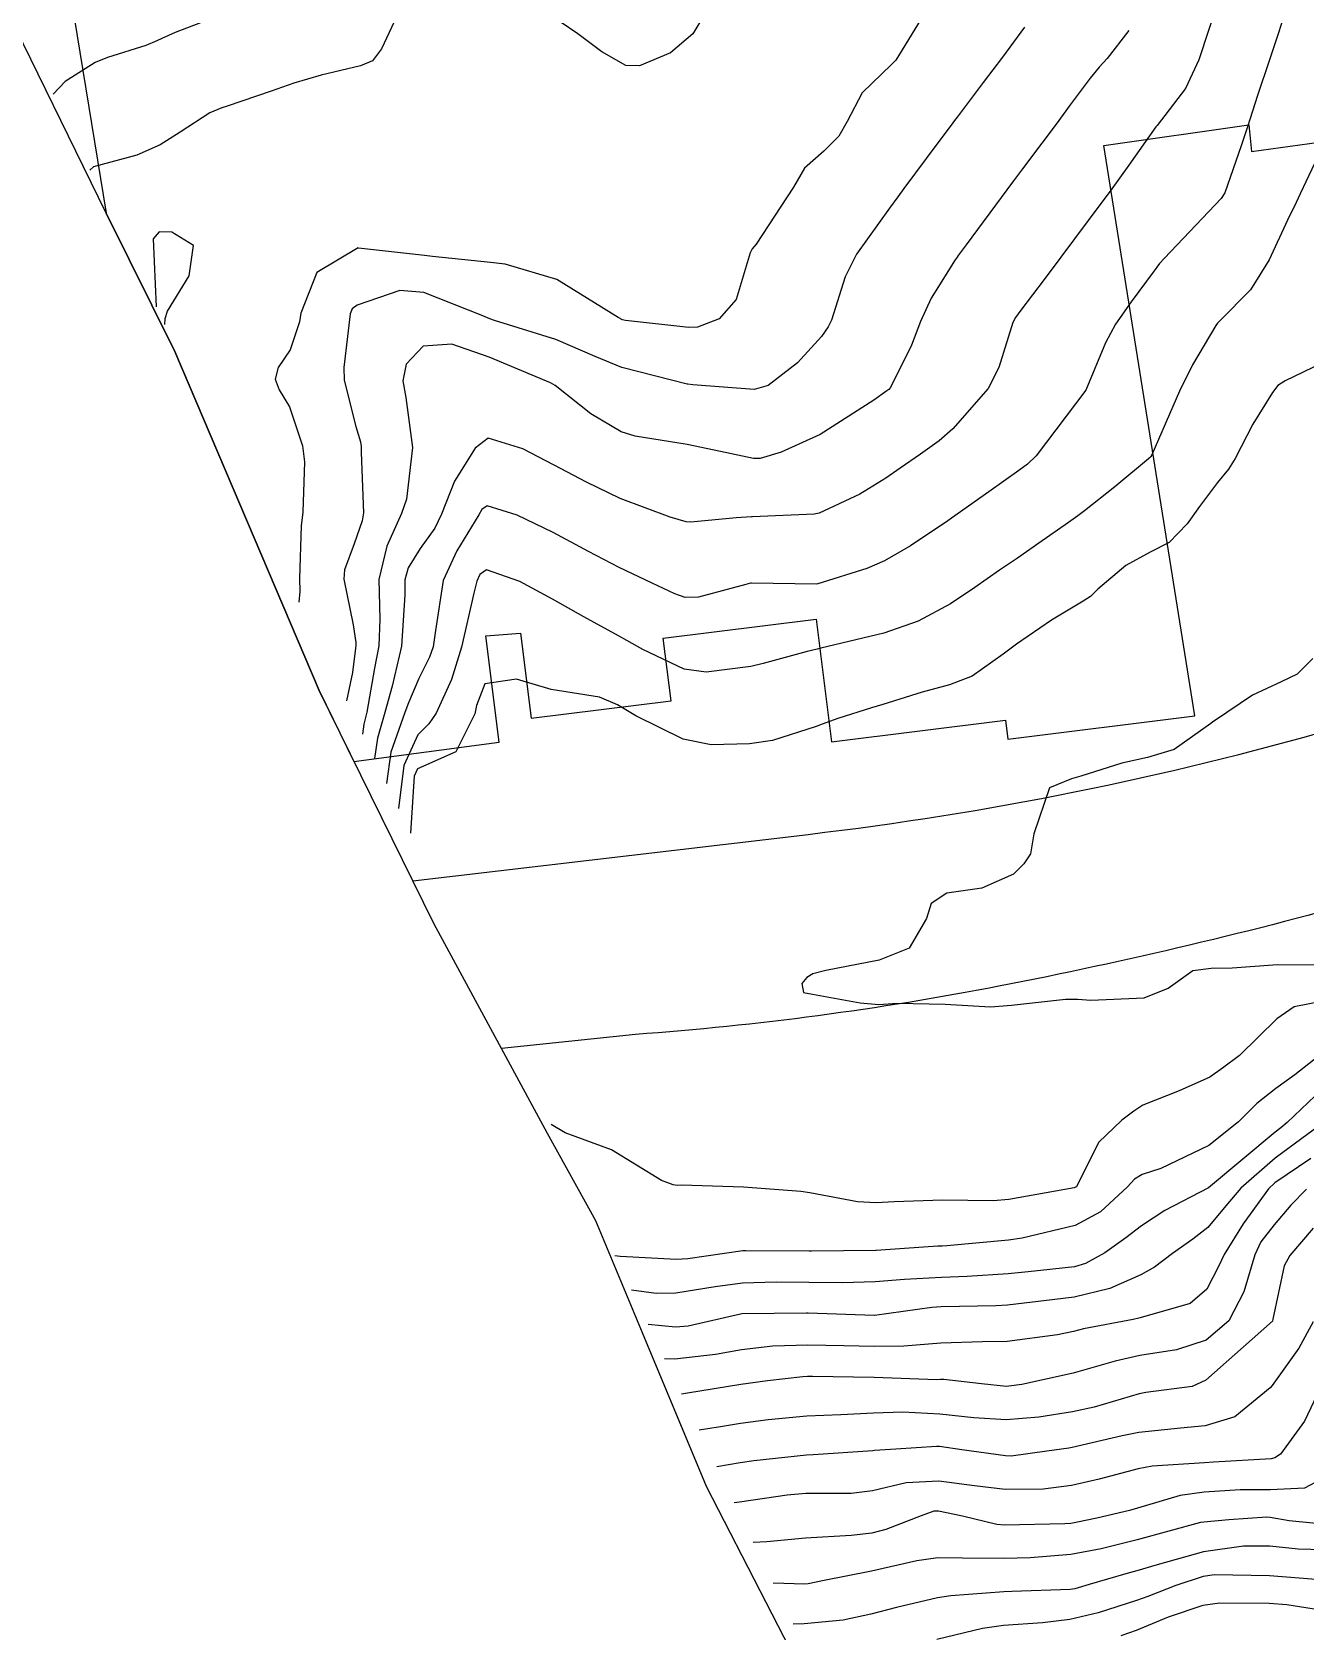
# Model space of a CAD drawing. Header units: metres. Extents: x 318500 to 325275, y 7408834 to 7428799.
# Drawn here: x 321693.97 to 321732.34, y 7422754.92 to 7422803.13 of the extents above; entities that cross this region are included whole.
import ezdxf

# ---------------------------------------------------------------- set-up
doc = ezdxf.new("R2010")
doc.units = ezdxf.units.M
doc.header["$MEASUREMENT"] = 0
for name, color, linetype in [('Area', 45, 'Continuous'), ('Curvas de Nivel 1m', 11, 'Continuous'), ('Curvas de Nivel 5m', 15, 'Continuous'), ('Edificações', 30, 'Continuous'), ('Vias Primárias', 230, 'Continuous')]:
    doc.layers.add(name, color=color, linetype=linetype)

msp = doc.modelspace()

# ---------------------------------------------------------------- linework, layer by layer
at = {"layer": 'Area'}
msp.add_lwpolyline([(321721.496, 7422745.285), (321714.305, 7422759.273), (321712.377, 7422763.904), (321710.966, 7422767.281), (321709.513, 7422769.917), (321706.084, 7422776.247), (321702.621, 7422783.276), (321698.276, 7422793.495), (321696.202, 7422797.662), (321693.019, 7422804.184)], dxfattribs=at)
at = {"layer": 'Curvas de Nivel 1m', "flags": 128}
for points, elevation in [([(321729.742, 7422804.126), (321729.143, 7422802.291), (321728.741, 7422801.423), (321727.884, 7422800.309), (321727.869, 7422800.291), (321727.849, 7422800.263), (321727.036, 7422799.114), (321726.465, 7422798.324), (321726.192, 7422797.951), (321725.811, 7422797.439), (321724.983, 7422796.342), (321724.476, 7422795.664), (321723.776, 7422794.742), (321723.616, 7422794.519), (321723.535, 7422794.364), (321723.11, 7422793.009), (321722.788, 7422792.374), (321721.728, 7422791.167), (321721.314, 7422790.804), (321720.754, 7422790.4), (321720.144, 7422789.976), (321719.709, 7422789.674), (321718.926, 7422789.197), (321717.693, 7422788.62), (321717.542, 7422788.592), (321715.691, 7422788.513), (321715.654, 7422788.507), (321715.193, 7422788.475), (321713.825, 7422788.352), (321713.688, 7422788.359), (321713.204, 7422788.497), (321711.698, 7422789.062), (321710.683, 7422789.557), (321709.713, 7422790.069), (321708.762, 7422790.56), (321707.723, 7422790.881), (321707.327, 7422790.576), (321706.71, 7422789.58), (321706.317, 7422788.591), (321706.108, 7422788.169), (321705.674, 7422787.551), (321705.304, 7422786.967), (321705.211, 7422786.607), (321705.211, 7422786.162), (321705.106, 7422784.608), (321704.828, 7422783.406), (321704.603, 7422782.615), (321704.381, 7422781.836), (321704.29, 7422781.22)], 791), ([(321699.89, 7422803.724), (321698.287, 7422803.107), (321697.882, 7422802.927), (321697.737, 7422802.856), (321697.399, 7422802.715), (321696.243, 7422802.357), (321695.872, 7422802.208), (321694.969, 7422801.638), (321694.61, 7422801.25)], 796), ([(321720.77, 7422803.523), (321720.084, 7422802.408), (321720.005, 7422802.282), (321719.876, 7422802.149), (321718.995, 7422801.291), (321718.545, 7422800.43), (321718.292, 7422799.984), (321717.836, 7422799.536), (321717.252, 7422799.026), (321716.92, 7422798.453), (321715.803, 7422796.729), (321715.682, 7422796.591), (321715.62, 7422796.472), (321715.192, 7422795.063), (321714.682, 7422794.481), (321714.028, 7422794.225), (321713.766, 7422794.215), (321711.86, 7422794.427), (321711.769, 7422794.45), (321711.638, 7422794.522), (321709.787, 7422795.665), (321708.233, 7422796.126), (321707.794, 7422796.178), (321706.037, 7422796.355), (321705.797, 7422796.386), (321703.816, 7422796.613), (321703.8, 7422796.615), (321702.555, 7422795.876), (321702.069, 7422794.647), (321702.028, 7422794.386), (321701.753, 7422793.548), (321701.388, 7422793.013), (321701.304, 7422792.657), (321701.423, 7422792.341), (321701.732, 7422791.824), (321702.123, 7422790.646), (321702.187, 7422790.172), (321702.134, 7422788.646), (321702.088, 7422788.242), (321702.03, 7422786.646), (321702.041, 7422786.261), (321702.01, 7422785.94)], 794), ([(321723.889, 7422803.275), (321723.22, 7422802.37), (321722.642, 7422801.605), (321721.853, 7422800.558), (321721.78, 7422800.462), (321721.728, 7422800.391), (321720.923, 7422799.31), (321720.251, 7422798.406), (321720.068, 7422798.157), (321719.814, 7422797.817), (321718.822, 7422796.425), (321718.477, 7422795.743), (321718.068, 7422794.436), (321717.97, 7422794.234), (321717.763, 7422793.948), (321717.048, 7422793.153), (321716.16, 7422792.464), (321715.739, 7422792.347), (321713.894, 7422792.488), (321713.74, 7422792.507), (321713.719, 7422792.512), (321711.747, 7422793.012), (321710.944, 7422793.34), (321709.76, 7422793.858), (321707.91, 7422794.426), (321707.769, 7422794.479), (321707.557, 7422794.573), (321705.78, 7422795.271), (321705.057, 7422795.335), (321703.774, 7422794.892), (321703.621, 7422794.783), (321703.561, 7422794.632), (321703.37, 7422793.009), (321703.381, 7422792.634), (321703.726, 7422791.236), (321703.869, 7422790.775), (321703.891, 7422790.627), (321703.895, 7422790.45), (321703.964, 7422788.626), (321703.92, 7422788.392), (321703.676, 7422787.697), (321703.385, 7422786.912), (321703.369, 7422786.633), (321703.646, 7422785.252), (321703.733, 7422784.721), (321703.731, 7422784.629), (321703.719, 7422784.548), (321703.628, 7422783.812), (321703.45, 7422782.96)], 793), ([(321727.031, 7422803.176), (321726.376, 7422802.325), (321726.14, 7422802.064), (321725.871, 7422801.739), (321725.268, 7422800.929), (321724.838, 7422800.345), (321724.414, 7422799.779), (321723.83, 7422798.997), (321723.553, 7422798.635), (321723.354, 7422798.367), (321722.129, 7422796.71), (321721.89, 7422796.389), (321721.853, 7422796.335), (321721.798, 7422796.254), (321721.077, 7422795.1), (321720.753, 7422794.4), (321720.477, 7422793.686), (321719.852, 7422792.409), (321719.8, 7422792.349), (321719.739, 7422792.305), (321719.346, 7422792.025), (321717.726, 7422790.993), (321716.554, 7422790.457), (321715.915, 7422790.269), (321715.717, 7422790.267), (321714.72, 7422790.48), (321713.722, 7422790.686), (321712.15, 7422790.939), (321711.726, 7422791.071), (321710.812, 7422791.615), (321709.739, 7422792.47), (321709.6, 7422792.551), (321707.751, 7422793.32), (321706.626, 7422793.718), (321705.756, 7422793.654), (321705.246, 7422793.109), (321705.147, 7422792.609), (321705.238, 7422792.111), (321705.438, 7422790.604), (321705.257, 7422789.046), (321705.112, 7422788.609), (321704.661, 7422787.63), (321704.424, 7422786.619), (321704.456, 7422785.426), (321704.42, 7422784.618), (321704.298, 7422783.952), (321704.058, 7422782.623), (321703.973, 7422782.255), (321703.93, 7422781.96)], 792), ([(321732.724, 7422799.354), (321732.199, 7422798.246), (321732.074, 7422797.991), (321731.812, 7422797.454), (321731.259, 7422796.258), (321730.699, 7422795.354), (321729.772, 7422794.42), (321729.702, 7422794.35), (321729.653, 7422794.282), (321728.955, 7422793.089), (321728.558, 7422792.298), (321727.721, 7422790.377), (321727.7, 7422790.331), (321727.682, 7422790.31), (321726.61, 7422789.418), (321725.695, 7422788.693), (321725.49, 7422788.536), (321725.216, 7422788.337), (321724.316, 7422787.715), (321723.674, 7422787.268), (321723.137, 7422786.899), (321722.387, 7422786.379), (321721.655, 7422785.887), (321720.685, 7422785.364), (321719.646, 7422785.005), (321717.75, 7422784.547), (321717.641, 7422784.52), (321717.337, 7422784.445), (321716.01, 7422784.089), (321715.633, 7422784), (321714.291, 7422783.823), (321713.631, 7422783.919), (321712.378, 7422784.509), (321711.904, 7422784.778), (321711.644, 7422784.921), (321710.606, 7422785.492), (321709.655, 7422786.027), (321708.674, 7422786.56), (321707.665, 7422786.913), (321707.467, 7422786.769), (321707.376, 7422786.574), (321707.29, 7422786.209), (321706.921, 7422784.581), (321706.61, 7422783.601), (321706.157, 7422782.592), (321705.93, 7422782.271), (321705.6, 7422781.937), (321705.178, 7422781.014), (321705.02, 7422779.72)], 789), ([(321697.97, 7422794.31), (321697.981, 7422794.493), (321698.05, 7422794.706), (321698.703, 7422795.78), (321698.84, 7422796.694), (321698.186, 7422797.087), (321697.804, 7422797.097), (321697.62, 7422796.894), (321697.71, 7422794.84)], 794), ([(321732.847, 7422793.146), (321731.745, 7422792.61), (321731.528, 7422792.469), (321731.363, 7422792.256), (321730.769, 7422791.303), (321730.234, 7422790.272), (321730.04, 7422789.95), (321729.709, 7422789.547), (321729.164, 7422788.822), (321728.786, 7422788.294), (321728.245, 7422787.738), (321727.677, 7422787.446), (321726.945, 7422787.043), (321726.098, 7422786.326), (321725.877, 7422786.108), (321725.656, 7422785.967), (321724.704, 7422785.398), (321723.643, 7422784.673), (321723.245, 7422784.366), (321722.305, 7422783.705), (321721.626, 7422783.446), (321720.802, 7422783.219), (321719.617, 7422782.852), (321719.278, 7422782.752), (321718.258, 7422782.43), (321717.786, 7422782.259), (321717.606, 7422782.19), (321716.293, 7422781.766), (321715.598, 7422781.661), (321714.439, 7422781.64), (321713.6, 7422781.803), (321712.17, 7422782.512), (321711.615, 7422782.839), (321711.078, 7422783.068), (321709.621, 7422783.304), (321708.574, 7422783.612), (321707.624, 7422783.475), (321707.368, 7422782.82), (321707.314, 7422782.574), (321706.748, 7422781.428), (321705.585, 7422780.913), (321705.489, 7422780.693), (321705.38, 7422778.97)], 788), ([(321732.581, 7422784.241), (321732.11, 7422783.768), (321731.629, 7422783.532), (321730.757, 7422783.129), (321729.611, 7422782.361), (321729.564, 7422782.328), (321729.501, 7422782.282), (321728.401, 7422781.495), (321727.594, 7422781.249), (321726.825, 7422781.084), (321725.585, 7422780.691), (321725.306, 7422780.613), (321724.639, 7422780.344), (321724.171, 7422778.956), (321724.068, 7422778.352), (321723.863, 7422778.048), (321723.551, 7422777.734), (321722.603, 7422777.316), (321721.542, 7422777.163), (321721.078, 7422776.854), (321720.933, 7422776.396), (321720.412, 7422775.506), (321719.511, 7422775.144), (321717.903, 7422774.831), (321717.504, 7422774.727), (321717.321, 7422774.624), (321717.176, 7422774.445), (321717.227, 7422774.174), (321717.497, 7422774.115), (321718.936, 7422773.86), (321719.494, 7422773.806), (321720.049, 7422773.85), (321721.494, 7422773.817), (321722.859, 7422773.734), (321723.494, 7422773.787), (321725.125, 7422773.965), (321725.496, 7422773.964), (321725.885, 7422773.937), (321727.497, 7422774.004), (321728.217, 7422774.299), (321728.964, 7422774.833), (321729.509, 7422774.906), (321730.147, 7422774.908), (321731.518, 7422775.014), (321732.753, 7422775.003)], 787), ([(321733.507, 7422774.027), (321732.012, 7422773.736), (321731.497, 7422773.378), (321730.37, 7422772.267), (321729.86, 7422771.888), (321729.47, 7422771.618), (321728.552, 7422771.205), (321727.457, 7422770.775), (321727.18, 7422770.587), (321726.823, 7422770.316), (321726.121, 7422769.645), (321725.467, 7422768.33), (321725.452, 7422768.307), (321725.429, 7422768.296), (321725.381, 7422768.282), (321723.416, 7422767.927), (321722.94, 7422767.892), (321721.415, 7422767.905), (321719.96, 7422767.859), (321719.414, 7422767.828), (321718.853, 7422767.857), (321717.417, 7422768.131), (321717.145, 7422768.172), (321715.418, 7422768.296), (321713.545, 7422768.362), (321713.419, 7422768.354), (321713.294, 7422768.367), (321712.948, 7422768.497), (321711.434, 7422769.424), (321710.041, 7422769.941), (321709.62, 7422770.19)], 787), ([(321732.741, 7422772.237), (321732.032, 7422771.684), (321731.465, 7422771.27), (321730.89, 7422770.827), (321730.334, 7422770.267), (321729.443, 7422769.558), (321727.992, 7422768.858), (321727.434, 7422768.677), (321727.2, 7422768.544), (321726.992, 7422768.314), (321726.18, 7422767.561), (321725.412, 7422767.143), (321723.814, 7422766.762), (321723.403, 7422766.707), (321721.547, 7422766.533), (321721.401, 7422766.526), (321721.27, 7422766.522), (321719.7, 7422766.407), (321719.418, 7422766.392), (321719.4, 7422766.39), (321717.467, 7422766.371), (321717.399, 7422766.372), (321715.485, 7422766.382), (321715.399, 7422766.382), (321713.737, 7422766.144), (321713.394, 7422766.118), (321711.699, 7422766.212), (321711.54, 7422766.23)], 786), ([(321732.888, 7422770.236), (321732.061, 7422769.626), (321731.439, 7422769.174), (321730.404, 7422768.265), (321729.954, 7422767.74), (321729.412, 7422767.086), (321728.963, 7422766.73), (321728.35, 7422766.296), (321727.805, 7422765.892), (321727.39, 7422765.658), (321726.457, 7422765.246), (321725.38, 7422764.982), (321724.804, 7422764.913), (321723.376, 7422764.742), (321723.019, 7422764.722), (321721.374, 7422764.689), (321721.098, 7422764.669), (321719.37, 7422764.431), (321719.351, 7422764.43), (321717.371, 7422764.497), (321717.314, 7422764.498), (321715.37, 7422764.48), (321715.325, 7422764.47), (321713.745, 7422764.105), (321713.364, 7422764.075), (321712.54, 7422764.16)], 784), ([(321732.515, 7422769.164), (321731.432, 7422768.429), (321731.241, 7422768.253), (321730.482, 7422767.196), (321729.903, 7422766.272), (321729.741, 7422765.929), (321729.384, 7422765.22), (321728.876, 7422764.789), (321727.371, 7422764.356), (321727.334, 7422764.347), (321727.158, 7422764.312), (321725.669, 7422764.025), (321725.366, 7422763.953), (321724.879, 7422763.851), (321723.363, 7422763.648), (321722.625, 7422763.634), (321721.362, 7422763.595), (321720.253, 7422763.509), (321719.361, 7422763.494), (321718.446, 7422763.513), (321717.356, 7422763.535), (321716.305, 7422763.507), (321715.354, 7422763.399), (321714.569, 7422763.26), (321713.349, 7422763.11), (321713.04, 7422763.12)], 783), ([(321732.391, 7422768.24), (321731.914, 7422767.753), (321731.414, 7422767.166), (321731.014, 7422766.648), (321730.826, 7422766.259), (321730.499, 7422765.147), (321730.048, 7422764.27), (321729.364, 7422763.69), (321728.464, 7422763.396), (321727.359, 7422763.221), (321726.624, 7422763.051), (321725.354, 7422762.689), (321723.808, 7422762.353), (321723.412, 7422762.296), (321723.349, 7422762.291), (321722.595, 7422762.371), (321721.46, 7422762.497), (321721.351, 7422762.501), (321721.246, 7422762.496), (321719.351, 7422762.559), (321717.493, 7422762.588), (321717.342, 7422762.591), (321717.201, 7422762.584), (321716.139, 7422762.458), (321715.339, 7422762.346), (321713.73, 7422762.092), (321713.55, 7422762.06)], 782), ([(321732.584, 7422767.067), (321731.888, 7422766.245), (321731.716, 7422765.926), (321731.371, 7422764.317), (321731.362, 7422764.259), (321729.352, 7422762.485), (321728.939, 7422762.286), (321727.546, 7422762.108), (321727.346, 7422762.067), (321725.992, 7422761.672), (321725.338, 7422761.523), (321724.317, 7422761.363), (321723.334, 7422761.289), (321722.363, 7422761.346), (321721.336, 7422761.458), (321720.224, 7422761.514), (321719.336, 7422761.486), (321718.351, 7422761.44), (321717.33, 7422761.397), (321716.158, 7422761.287), (321715.327, 7422761.172), (321714.723, 7422761.079), (321714.08, 7422760.97)], 781), ([(321732.799, 7422762.236), (321732.332, 7422761.243), (321731.601, 7422760.247), (321731.432, 7422760.135), (321731.318, 7422760.114), (321729.584, 7422760.008), (321729.316, 7422759.993), (321727.733, 7422759.884), (321727.312, 7422759.808), (321726.134, 7422759.495), (321725.305, 7422759.309), (321724.45, 7422759.195), (321723.302, 7422759.187), (321722.379, 7422759.298), (321721.306, 7422759.441), (321720.319, 7422759.386), (321719.301, 7422759.142), (321718.658, 7422759.061), (321717.299, 7422759.062), (321716.729, 7422759.018), (321715.295, 7422758.805), (321715.14, 7422758.78)], 779), ([(321733.313, 7422759.752), (321732.324, 7422759.221), (321731.304, 7422759.173), (321730.388, 7422759.18), (321729.302, 7422759.107), (321728.584, 7422759.008), (321727.295, 7422758.626), (321727.05, 7422758.556), (321726.068, 7422758.322), (321725.431, 7422758.186), (321725.288, 7422758.161), (321725.102, 7422758.146), (321723.287, 7422758.108), (321723.051, 7422758.127), (321722.021, 7422758.379), (321721.292, 7422758.534), (321721.153, 7422758.53), (321720.774, 7422758.395), (321719.707, 7422757.984), (321719.285, 7422757.871), (321718.659, 7422757.795), (321717.283, 7422757.723), (321716.125, 7422757.608), (321715.71, 7422757.59)], 778), ([(321733.289, 7422758.103), (321731.868, 7422758.244), (321731.291, 7422758.345), (321731.192, 7422758.351), (321730.05, 7422758.269), (321729.289, 7422758.203), (321729.193, 7422758.186), (321727.284, 7422757.667), (321726.203, 7422757.398), (321725.279, 7422757.221), (321724.053, 7422757.124), (321723.277, 7422757.104), (321722.017, 7422757.118), (321721.277, 7422757.129), (321720.642, 7422757.03), (321719.273, 7422756.72), (321717.799, 7422756.432), (321717.364, 7422756.343), (321717.268, 7422756.336), (321716.31, 7422756.36)], 777), ([(321733.281, 7422757.358), (321732.14, 7422757.382), (321731.282, 7422757.472), (321730.492, 7422757.472), (321729.28, 7422757.308), (321727.891, 7422756.916), (321727.274, 7422756.733), (321726.943, 7422756.643), (321725.839, 7422756.324), (321725.404, 7422756.192), (321725.268, 7422756.171), (321723.508, 7422756.115), (321723.266, 7422756.105), (321721.664, 7422755.984), (321721.263, 7422755.924), (321720.033, 7422755.627), (321719.255, 7422755.422), (321718.426, 7422755.249), (321717.25, 7422755.134), (321716.91, 7422755.13)], 776), ([(321733.259, 7422755.476), (321731.795, 7422755.711), (321731.262, 7422755.748), (321729.771, 7422755.763), (321729.261, 7422755.693), (321728.214, 7422755.337), (321727.249, 7422754.938), (321726.792, 7422754.769)], 774)]:
    msp.add_lwpolyline(points, dxfattribs=dict(at, elevation=elevation))
at = {"layer": 'Curvas de Nivel 5m', "flags": 128}
for points, elevation in [([(321731.899, 7422804.176), (321731.26, 7422802.259), (321730.915, 7422801.213), (321730.606, 7422800.269), (321730.418, 7422799.695), (321729.922, 7422798.278), (321729.818, 7422798.105), (321728.105, 7422796.305), (321727.96, 7422796.145), (321727.794, 7422795.928), (321727.101, 7422794.996), (321726.632, 7422794.321), (321726.33, 7422793.755), (321725.74, 7422792.33), (321724.241, 7422790.352), (321723.973, 7422790.099), (321723.713, 7422789.902), (321722.817, 7422789.26), (321721.691, 7422788.472), (321721.645, 7422788.437), (321721.576, 7422788.391), (321720.447, 7422787.634), (321719.672, 7422787.185), (321719.13, 7422786.956), (321717.661, 7422786.487), (321717.621, 7422786.481), (321715.661, 7422786.51), (321715.626, 7422786.505), (321715.486, 7422786.472), (321714.057, 7422786.085), (321713.656, 7422786.074), (321713.346, 7422786.184), (321712.66, 7422786.505), (321711.667, 7422786.977), (321710.74, 7422787.468), (321709.682, 7422788.035), (321708.595, 7422788.561), (321707.694, 7422788.846), (321707.53, 7422788.735), (321707.439, 7422788.574), (321706.777, 7422787.48), (321706.365, 7422786.589), (321706.137, 7422785.084), (321706.062, 7422784.594), (321705.953, 7422784.278), (321705.625, 7422783.632), (321705.318, 7422782.901), (321705.207, 7422782.606), (321704.79, 7422781.414), (321704.66, 7422780.47)], 790), ([(321705.036, 7422803.757), (321704.501, 7422802.621), (321704.238, 7422802.261), (321703.872, 7422802.105), (321702.682, 7422801.828), (321701.864, 7422801.586), (321701.175, 7422801.346), (321699.853, 7422800.89), (321699.695, 7422800.84), (321699.332, 7422800.688), (321698.439, 7422800.103), (321697.835, 7422799.72), (321697.129, 7422799.418), (321695.825, 7422799.059), (321695.71, 7422798.96)], 795), ([(321714.421, 7422803.958), (321713.886, 7422803.071), (321713.214, 7422802.5), (321712.285, 7422802.102), (321711.874, 7422802.113), (321711.143, 7422802.531), (321710.418, 7422803.074), (321709.889, 7422803.435)], 795), ([(321732.648, 7422771.053), (321731.804, 7422770.246), (321731.611, 7422770.085), (321731.447, 7422769.96), (321729.43, 7422768.28), (321728.122, 7422767.597), (321727.412, 7422767.132), (321726.945, 7422766.777), (321726.305, 7422766.321), (321725.727, 7422765.994), (321725.394, 7422765.902), (321723.997, 7422765.745), (321723.39, 7422765.688), (321722.159, 7422765.608), (321721.388, 7422765.581), (321720.274, 7422765.514), (321719.385, 7422765.442), (321718.397, 7422765.413), (321717.385, 7422765.428), (321716.402, 7422765.438), (321715.384, 7422765.403), (321714.565, 7422765.296), (321713.379, 7422765.1), (321712.782, 7422765.096), (321712.04, 7422765.19)], 785), ([(321732.584, 7422764.238), (321732.156, 7422763.448), (321731.351, 7422762.319), (321731.293, 7422762.251), (321730.223, 7422761.38), (321729.332, 7422761.101), (321728.592, 7422761.03), (321727.329, 7422760.9), (321726.834, 7422760.808), (321725.322, 7422760.449), (321725.219, 7422760.434), (321724.557, 7422760.341), (321723.482, 7422760.194), (321723.318, 7422760.198), (321721.999, 7422760.38), (321721.321, 7422760.479), (321721.232, 7422760.48), (321720.009, 7422760.403), (321719.37, 7422760.359), (321719.319, 7422760.352), (321717.52, 7422760.234), (321717.317, 7422760.222), (321715.728, 7422760.049), (321715.313, 7422759.992), (321714.61, 7422759.87)], 780), ([(321733.063, 7422756.441), (321731.273, 7422756.584), (321729.61, 7422756.612), (321729.273, 7422756.559), (321728.447, 7422756.292), (321727.608, 7422755.962), (321727.263, 7422755.838), (321726.106, 7422755.472), (321725.254, 7422755.263), (321724.434, 7422755.161), (321723.251, 7422755.081), (321722.626, 7422754.993), (321721.244, 7422754.662)], 775)]:
    msp.add_lwpolyline(points, dxfattribs=dict(at, elevation=elevation))
at = {"layer": 'Edificações'}
msp.add_lwpolyline([(321695.24, 7422803.561), (321696.202, 7422797.662), (321698.276, 7422793.495), (321702.621, 7422783.276), (321703.675, 7422781.136), (321708.051, 7422781.716), (321707.65, 7422784.926), (321708.693, 7422785.006), (321709.014, 7422782.438), (321713.233, 7422782.966), (321712.997, 7422784.851), (321717.611, 7422785.428), (321718.074, 7422781.725), (321723.311, 7422782.379), (321723.382, 7422781.806), (321729.024, 7422782.512), (321726.275, 7422799.703), (321730.645, 7422800.325), (321730.725, 7422799.521), (321735.392, 7422800.164)], dxfattribs=at)
at = {"layer": 'Vias Primárias'}
for points in [[(323715.644, 7420145.548, 0), (323709.04, 7420132.939)], [(323831.088, 7420001.787, 0), (323833.844, 7420008.443, 0.220888)], [(321705.45, 7422777.534), (321717.368, 7422778.937, 0.040858), (321733.292, 7422782.147, 0.036918), (321747.113, 7422787.26, 0.093119), (321760.895, 7422796.404, 0.063385), (321765.137, 7422802.874, 0.154111), (321764.736, 7422807.276), (321761.158, 7422818.151), (321755.713, 7422829.698), (321748.508, 7422842.981), (321739.378, 7422859.176), (321736.72, 7422863.054, 0.247728), (321732.908, 7422865.059, 0.108315), (321725.184, 7422863.355), (321720.75, 7422861.029), (321713.829, 7422856.919), (321691.248, 7422842.869), (321678.729, 7422834.055)], [(321791.57, 7422864.305), (321788.245, 7422856.292), (321784.531, 7422844.693), (321779.491, 7422829.85), (321774.06, 7422813.65), (321769.691, 7422801.615, -0.078741), (321767.65, 7422797.927, -0.019274), (321765.032, 7422794.826, -0.055192), (321756.198, 7422787.064, -0.045348), (321746.213, 7422781.347, -0.038878), (321734.561, 7422777.072, -0.020571), (321723.113, 7422774.358, -0.029876), (321712.159, 7422772.905), (321708.126, 7422772.476)]]:
    msp.add_lwpolyline(points, format="xyb", dxfattribs=at)

doc.saveas('drawing.dxf')
